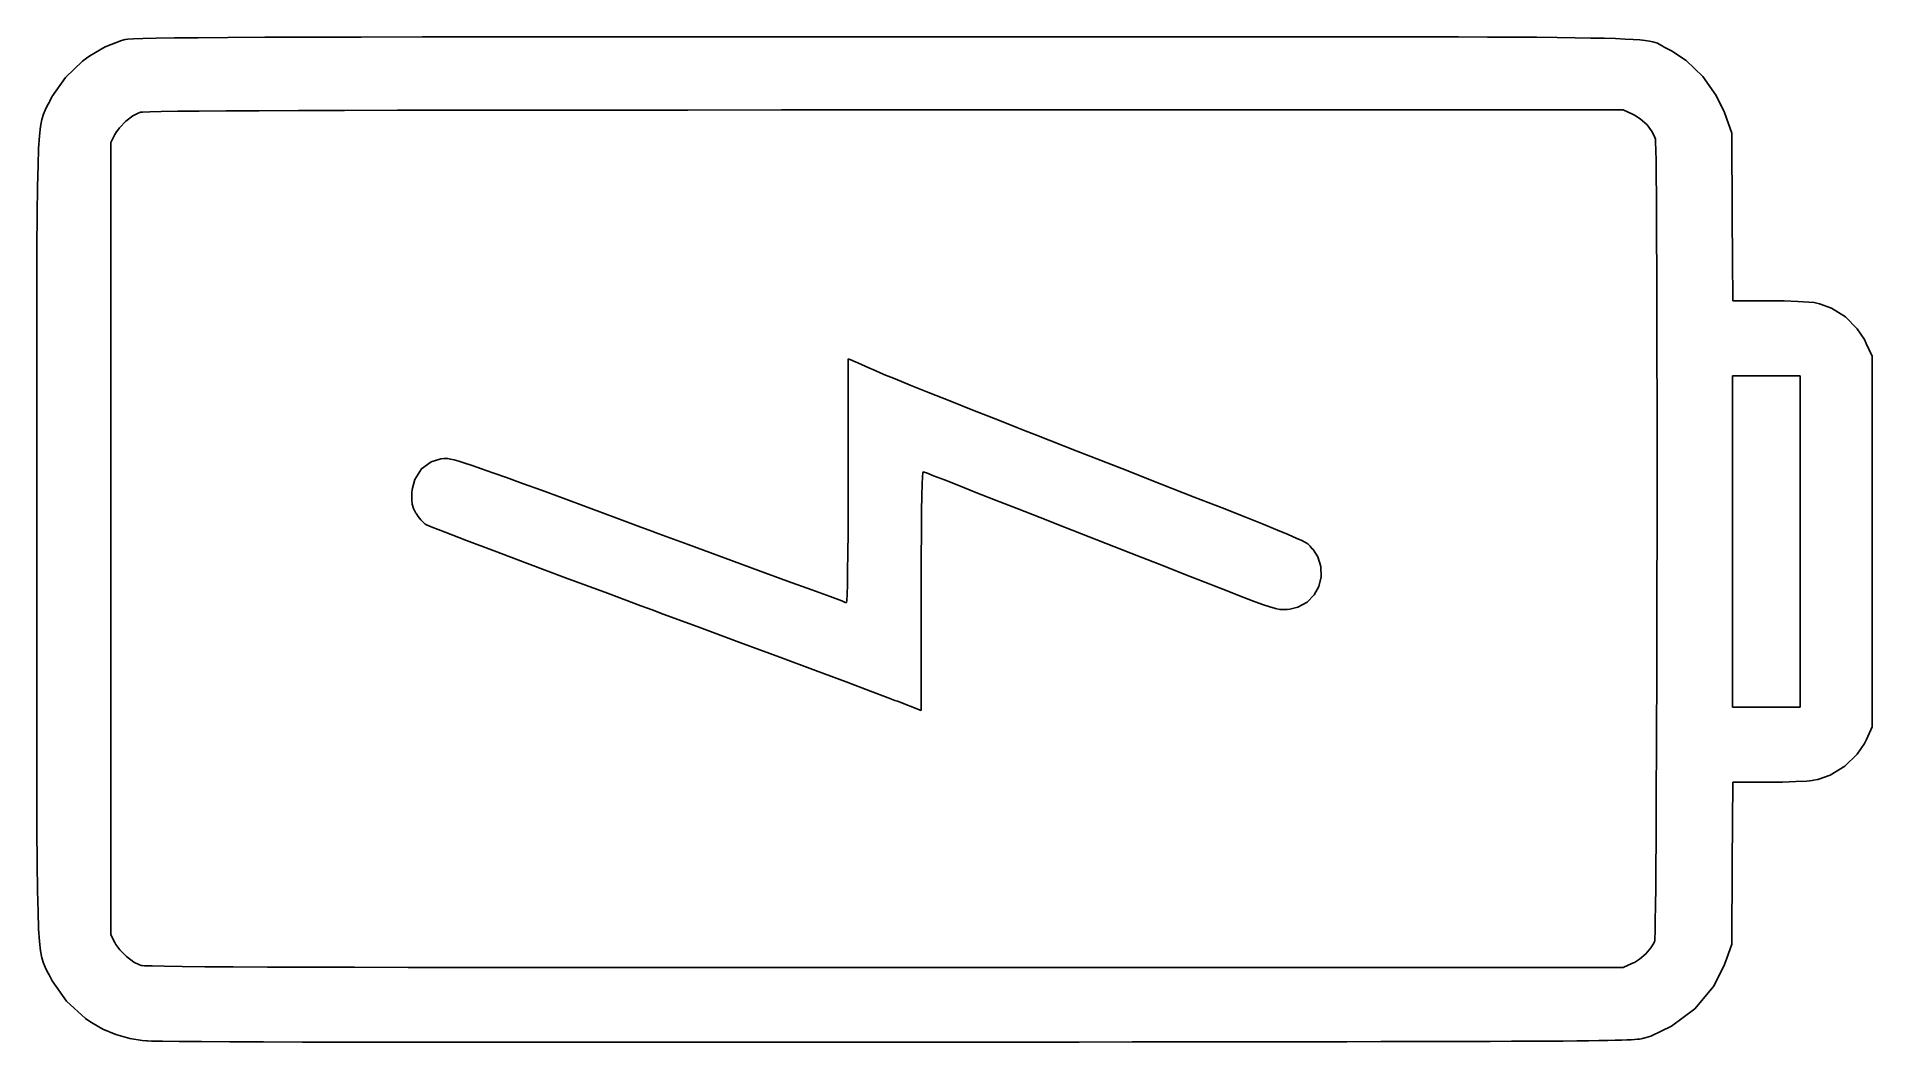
# Model space of a CAD drawing. Extents: x 0 to 346, y 0 to 189.
import ezdxf

# ---------------------------------------------------------------- set-up
doc = ezdxf.new("R2010")
doc.units = 0
doc.layers.get('0').update_dxf_attribs({"linetype": 'CONTINUOUS'})

msp = doc.modelspace()

# ---------------------------------------------------------------- linework, layer by layer
at = {"color": 0}
for p, q in [((12.89, 187.53), (9.97, 185.83)), ((15.93, 188.7), (12.89, 187.53)), ((16.62, 188.89), (15.93, 188.7)), ((16.74, 188.93), (16.62, 188.89)), ((17.15, 188.97), (16.74, 188.93)), ((18.22, 189.04), (17.15, 188.97)), ((19.96, 189.1), (18.22, 189.04)), ((22.48, 189.16), (19.96, 189.1)), ((25.91, 189.21), (22.48, 189.16)), ((30.38, 189.25), (25.91, 189.21)), ((36, 189.29), (30.38, 189.25)), ((42.92, 189.32), (36, 189.29)), ((51.24, 189.34), (42.92, 189.32)), ((61.09, 189.37), (51.24, 189.34)), ((72.61, 189.38), (61.09, 189.37)), ((85.9, 189.4), (72.61, 189.38)), ((101.11, 189.41), (85.9, 189.4)), ((118.35, 189.42), (101.11, 189.41)), ((137.74, 189.42), (118.35, 189.42)), ((154, 189.42), (137.74, 189.42)), ((159.42, 189.42), (154, 189.42)), ((162.94, 189.43), (159.42, 189.42)), ((173.51, 189.43), (162.94, 189.43)), ((186.65, 189.43), (173.51, 189.43)), ((198.87, 189.43), (186.65, 189.43)), ((210.2, 189.44), (198.87, 189.43)), ((220.69, 189.44), (210.2, 189.44)), ((230.35, 189.44), (220.69, 189.44)), ((239.24, 189.43), (230.35, 189.44)), ((247.37, 189.43), (239.24, 189.43)), ((254.79, 189.42), (247.37, 189.43)), ((261.54, 189.41), (254.79, 189.42)), ((267.63, 189.39), (261.54, 189.41)), ((273.12, 189.37), (267.63, 189.39)), ((278.02, 189.35), (273.12, 189.37)), ((282.38, 189.32), (278.02, 189.35)), ((286.23, 189.28), (282.38, 189.32)), ((289.61, 189.24), (286.23, 189.28)), ((292.54, 189.19), (289.61, 189.24)), ((295.07, 189.13), (292.54, 189.19)), ((297.22, 189.07), (295.07, 189.13)), ((299.04, 189), (297.22, 189.07)), ((300.55, 188.91), (299.04, 189)), ((301.78, 188.82), (300.55, 188.91)), ((302.78, 188.72), (301.78, 188.82)), ((303.58, 188.61), (302.78, 188.72)), ((304.21, 188.48), (303.58, 188.61)), ((304.7, 188.35), (304.21, 188.48)), ((305.1, 188.2), (304.7, 188.35)), ((305.42, 188.04), (305.1, 188.2)), ((305.71, 187.87), (305.42, 188.04)), ((306.01, 187.69), (305.71, 187.87)), ((306.34, 187.49), (306.01, 187.69)), ((306.64, 187.32), (306.34, 187.49)), ((306.74, 187.27), (306.64, 187.32)), ((307.73, 186.78), (306.74, 187.27)), ((310.51, 184.93), (307.73, 186.78)), ((8.59, 184.85), (5.39, 181.78)), ((9.35, 185.38), (8.59, 184.85)), ((9.97, 185.83), (9.35, 185.38)), ((313.65, 181.96), (310.51, 184.93)), ((5.39, 181.78), (2.86, 178.11)), ((316.18, 178.35), (313.65, 181.96)), ((1.98, 176.39), (1.59, 175.62)), ((2.33, 177.05), (1.98, 176.39)), ((2.44, 177.27), (2.33, 177.05)), ((2.86, 178.11), (2.44, 177.27)), ((317.71, 175.19), (316.18, 178.35)), ((0.96, 173.84), (0.72, 172.54)), ((1.25, 174.82), (0.96, 173.84)), ((1.59, 175.62), (1.25, 174.82)), ((15.6, 172.29), (16.78, 173.51)), ((16.78, 173.51), (18.11, 174.52)), ((18.11, 174.52), (19.09, 175.06)), ((19.09, 175.06), (19.44, 175.19)), ((19.44, 175.19), (19.56, 175.23)), ((19.56, 175.23), (19.98, 175.25)), ((19.98, 175.25), (21.29, 175.3)), ((21.29, 175.3), (23.44, 175.35)), ((23.44, 175.35), (26.51, 175.4)), ((26.51, 175.4), (30.56, 175.44)), ((30.56, 175.44), (35.66, 175.47)), ((35.66, 175.47), (41.88, 175.5)), ((41.88, 175.5), (49.29, 175.53)), ((49.29, 175.53), (57.95, 175.56)), ((57.95, 175.56), (67.94, 175.58)), ((67.94, 175.58), (79.33, 175.59)), ((79.33, 175.59), (92.18, 175.61)), ((92.18, 175.61), (106.57, 175.62)), ((106.57, 175.62), (122.56, 175.63)), ((122.56, 175.63), (140.22, 175.64)), ((140.22, 175.64), (154.78, 175.65)), ((154.78, 175.65), (159.63, 175.65)), ((159.63, 175.65), (298.63, 175.68)), ((298.63, 175.68), (300.43, 174.84)), ((300.43, 174.84), (300.81, 174.67)), ((300.81, 174.67), (301.88, 173.97)), ((301.88, 173.97), (303.14, 172.82)), ((303.14, 172.82), (304.11, 171.51)), ((318.1, 174.1), (317.71, 175.19)), ((319.09, 171.27), (318.1, 174.1)), ((0.52, 170.76), (0.36, 168.37)), ((0.72, 172.54), (0.52, 170.76)), ((13.93, 169.51), (14.72, 170.99)), ((13.93, 94.9), (13.93, 169.51)), ((14.72, 170.99), (14.9, 171.34)), ((14.9, 171.34), (15.6, 172.29)), ((304.11, 171.51), (304.61, 170.47)), ((304.61, 170.47), (304.71, 170.11)), ((304.71, 170.11), (304.75, 169.97)), ((304.75, 169.97), (304.75, 169.51)), ((304.75, 169.51), (304.8, 168.12)), ((319.19, 155.49), (319.09, 171.27)), ((0.36, 168.37), (0.24, 165.21)), ((304.8, 168.12), (304.83, 165.97)), ((304.83, 165.97), (304.87, 163.13)), ((0.24, 165.21), (0.15, 161.13)), ((304.87, 163.13), (304.9, 159.65)), ((0.15, 161.13), (0.08, 156.01)), ((304.9, 159.65), (304.93, 155.58)), ((0.08, 156.01), (0.04, 149.68)), ((304.93, 155.58), (304.95, 150.97)), ((319.3, 139.7), (319.19, 155.49)), ((0.04, 149.68), (0.01, 142)), ((304.95, 150.97), (304.97, 145.88)), ((304.97, 145.88), (304.99, 140.37)), ((0.01, 142), (0, 132.84)), ((304.99, 140.37), (305, 134.48)), ((326.14, 139.7), (319.3, 139.7)), ((326.84, 139.7), (326.14, 139.7)), ((328.95, 139.67), (326.84, 139.7)), ((331.53, 139.58), (328.95, 139.67)), ((333.59, 139.46), (331.53, 139.58)), ((334.6, 139.36), (333.59, 139.46)), ((334.86, 139.3), (334.6, 139.36)), ((335.63, 139.14), (334.86, 139.3)), ((337.88, 138.29), (335.63, 139.14)), ((340.52, 136.65), (337.88, 138.29)), ((342.72, 134.43), (340.52, 136.65)), ((0, 132.84), (0, 122.02)), ((305, 134.48), (305.01, 128.28)), ((344.07, 132.39), (342.72, 134.43)), ((344.42, 131.66), (344.07, 132.39)), ((345.55, 129.29), (344.42, 131.66)), ((153.55, 128.45), (152.75, 128.76)), ((152.75, 128.76), (152.75, 105.83)), ((153.66, 128.4), (153.55, 128.45)), ((154.16, 128.19), (153.66, 128.4)), ((155.24, 127.71), (154.16, 128.19)), ((305.01, 128.28), (305.02, 121.8)), ((345.55, 94.37), (345.55, 129.29)), ((156.64, 127.09), (155.24, 127.71)), ((157.83, 126.56), (156.64, 127.09)), ((158.22, 126.38), (157.83, 126.56)), ((158.53, 126.24), (158.22, 126.38)), ((159.48, 125.84), (158.53, 126.24)), ((161.59, 124.97), (159.48, 125.84)), ((164.43, 123.82), (161.59, 124.97)), ((319.26, 94.37), (319.26, 125.59)), ((319.26, 125.59), (325.61, 125.59)), ((325.61, 125.59), (331.96, 125.59)), ((331.96, 125.59), (331.96, 94.37)), ((0, 122.02), (0, 109.43)), ((167.9, 122.43), (164.43, 123.82)), ((171.87, 120.84), (167.9, 122.43)), ((305.02, 121.8), (305.02, 115.12)), ((176.25, 119.11), (171.87, 120.84)), ((180.91, 117.26), (176.25, 119.11)), ((184.53, 115.84), (180.91, 117.26)), ((185.74, 115.36), (184.53, 115.84)), ((188.22, 114.39), (185.74, 115.36)), ((195.67, 111.47), (188.22, 114.39)), ((305.02, 115.12), (305.02, 108.27)), ((204.28, 108.09), (195.67, 111.47)), ((0, 109.43), (0, 98.53)), ((72.43, 108.02), (71.18, 106.04)), ((74.28, 109.36), (72.43, 108.02)), ((76.06, 109.93), (74.28, 109.36)), ((76.66, 109.98), (76.06, 109.93)), ((76.74, 109.99), (76.66, 109.98)), ((77, 110), (76.74, 109.99)), ((77.4, 109.97), (77, 110)), ((77.92, 109.88), (77.4, 109.97)), ((78.59, 109.73), (77.92, 109.88)), ((79.46, 109.48), (78.59, 109.73)), ((80.58, 109.14), (79.46, 109.48)), ((81.99, 108.67), (80.58, 109.14)), ((83.73, 108.07), (81.99, 108.67)), ((85.86, 107.32), (83.73, 108.07)), ((88.42, 106.4), (85.86, 107.32)), ((166.74, 106.57), (166.84, 107.3)), ((166.84, 107.3), (166.96, 107.49)), ((166.96, 107.49), (166.97, 107.48)), ((166.97, 107.48), (167.08, 107.44)), ((167.08, 107.44), (167.49, 107.28)), ((167.49, 107.28), (168.82, 106.75)), ((211.66, 105.19), (204.28, 108.09)), ((305.02, 108.27), (305.02, 101.32)), ((70.67, 104.14), (70.63, 103.5)), ((71.18, 106.04), (70.67, 104.14)), ((91.45, 105.3), (88.42, 106.4)), ((95, 104.01), (91.45, 105.3)), ((99.11, 102.5), (95, 104.01)), ((152.75, 105.83), (152.75, 104.53)), ((152.75, 104.53), (152.75, 100.61)), ((166.6, 103.06), (166.66, 105.19)), ((166.66, 105.19), (166.74, 106.57)), ((168.82, 106.75), (170.88, 105.95)), ((170.88, 105.95), (173.57, 104.89)), ((173.57, 104.89), (176.81, 103.62)), ((217.91, 102.74), (211.66, 105.19)), ((70.61, 103.2), (70.59, 102.3)), ((70.59, 102.3), (70.67, 101.4)), ((70.63, 103.5), (70.61, 103.2)), ((70.67, 101.4), (70.92, 100.61)), ((70.92, 100.61), (71.26, 99.95)), ((103.83, 100.75), (99.11, 102.5)), ((109.2, 98.77), (103.83, 100.75)), ((152.75, 100.61), (152.73, 96.03)), ((166.56, 100.09), (166.6, 103.06)), ((176.81, 103.62), (180.5, 102.17)), ((180.5, 102.17), (184.57, 100.57)), ((184.57, 100.57), (188.92, 98.86)), ((223.13, 100.68), (217.91, 102.74)), ((227.41, 98.98), (223.13, 100.68)), ((305.02, 101.32), (305.02, 94.32)), ((0, 98.53), (0, 94.9)), ((71.26, 99.95), (71.39, 99.73)), ((71.39, 99.73), (71.48, 99.56)), ((71.48, 99.56), (71.81, 99.08)), ((71.81, 99.08), (72.29, 98.46)), ((72.29, 98.46), (72.79, 97.92)), ((72.79, 97.92), (73.1, 97.64)), ((73.1, 97.64), (73.22, 97.56)), ((73.22, 97.56), (73.35, 97.48)), ((73.35, 97.48), (74.26, 97.12)), ((74.26, 97.12), (76.87, 96.1)), ((113.75, 97.08), (109.2, 98.77)), ((115.27, 96.52), (113.75, 97.08)), ((166.53, 96.17), (166.56, 100.09)), ((188.92, 98.86), (193.47, 97.08)), ((193.47, 97.08), (198.12, 95.26)), ((230.85, 97.61), (227.41, 98.98)), ((233.55, 96.52), (230.85, 97.61)), ((0, 94.9), (0, 91.27)), ((13.93, 20.28), (13.93, 94.9)), ((76.87, 96.1), (80.88, 94.57)), ((80.88, 94.57), (86.12, 92.59)), ((117.12, 95.84), (115.27, 96.52)), ((122.66, 93.79), (117.12, 95.84)), ((129.57, 91.24), (122.66, 93.79)), ((152.73, 96.03), (152.7, 92.1)), ((166.51, 91.2), (166.53, 96.17)), ((198.12, 95.26), (202.78, 93.42)), ((202.78, 93.42), (207.38, 91.62)), ((235.61, 95.66), (233.55, 96.52)), ((237.11, 95.02), (235.61, 95.66)), ((238.15, 94.54), (237.11, 95.02)), ((238.84, 94.18), (238.15, 94.54)), ((239.27, 93.91), (238.84, 94.18)), ((239.53, 93.68), (239.27, 93.91)), ((239.72, 93.46), (239.53, 93.68)), ((239.88, 93.27), (239.72, 93.46)), ((305.02, 94.32), (305.01, 87.32)), ((319.26, 63.15), (319.26, 94.37)), ((331.96, 94.37), (331.96, 63.15)), ((345.55, 59.44), (345.55, 94.37)), ((0, 91.27), (0, 80.37)), ((86.12, 92.59), (92.41, 90.22)), ((92.41, 90.22), (99.57, 87.54)), ((135.85, 88.92), (129.57, 91.24)), ((152.7, 92.1), (152.66, 88.84)), ((166.51, 86.62), (166.51, 91.2)), ((207.38, 91.62), (211.82, 89.88)), ((211.82, 89.88), (216.01, 88.23)), ((239.94, 93.2), (239.88, 93.27)), ((240.3, 92.83), (239.94, 93.2)), ((241.15, 91.49), (240.3, 92.83)), ((241.76, 89.63), (241.15, 91.49)), ((99.57, 87.54), (107.44, 84.61)), ((141.34, 86.9), (135.85, 88.92)), ((145.9, 85.24), (141.34, 86.9)), ((152.66, 88.84), (152.61, 86.27)), ((166.51, 85.09), (166.51, 86.62)), ((216.01, 88.23), (219.87, 86.72)), ((219.87, 86.72), (222.45, 85.7)), ((241.38, 85.92), (241.82, 87.74)), ((241.82, 87.74), (241.76, 89.63)), ((305.01, 87.32), (305, 80.38)), ((107.44, 84.61), (113.73, 82.27)), ((149.36, 83.98), (145.9, 85.24)), ((151.58, 83.18), (149.36, 83.98)), ((152.19, 82.9), (151.58, 83.18)), ((152.48, 83.28), (152.42, 82.9)), ((152.55, 84.41), (152.48, 83.28)), ((152.61, 86.27), (152.55, 84.41)), ((166.51, 62.51), (166.51, 85.09)), ((222.45, 85.7), (223.31, 85.37)), ((223.31, 85.37), (224.09, 85.06)), ((224.09, 85.06), (226.43, 84.15)), ((226.43, 84.15), (228.87, 83.21)), ((228.87, 83.21), (230.74, 82.52)), ((237.43, 82.01), (239.14, 82.95)), ((239.14, 82.95), (240.47, 84.29)), ((240.47, 84.29), (241.38, 85.92)), ((0, 80.37), (0, 67.77)), ((113.73, 82.27), (115.83, 81.49)), ((115.83, 81.49), (117.95, 80.71)), ((117.95, 80.71), (124.3, 78.35)), ((152.4, 82.9), (152.19, 82.9)), ((152.42, 82.9), (152.4, 82.9)), ((230.74, 82.52), (232.14, 82.04)), ((232.14, 82.04), (233.2, 81.74)), ((233.2, 81.74), (234.01, 81.59)), ((234.01, 81.59), (234.7, 81.54)), ((234.7, 81.54), (235.21, 81.55)), ((235.21, 81.55), (235.37, 81.56)), ((235.37, 81.56), (235.89, 81.6)), ((235.89, 81.6), (237.43, 82.01)), ((305, 80.38), (304.98, 73.54)), ((124.3, 78.35), (132.38, 75.35)), ((132.38, 75.35), (139.87, 72.56)), ((304.98, 73.54), (304.96, 66.87)), ((139.87, 72.56), (146.59, 70.06)), ((146.59, 70.06), (152.36, 67.91)), ((0, 67.77), (0, 56.96)), ((152.36, 67.91), (156.98, 66.18)), ((156.98, 66.18), (160.26, 64.95)), ((304.96, 66.87), (304.94, 60.41)), ((160.26, 64.95), (161.57, 64.45)), ((161.57, 64.45), (162.01, 64.28)), ((162.01, 64.28), (166.51, 62.51)), ((325.61, 63.15), (319.26, 63.15)), ((331.96, 63.15), (325.61, 63.15)), ((304.94, 60.41), (304.92, 54.22)), ((344.43, 57.08), (345.55, 59.44)), ((0, 56.96), (0.01, 47.79)), ((342.69, 54.29), (344.08, 56.34)), ((344.08, 56.34), (344.43, 57.08)), ((304.92, 54.22), (304.89, 48.36)), ((337.62, 50.37), (340.39, 52.03)), ((340.39, 52.03), (342.69, 54.29)), ((319.19, 33.78), (319.3, 49.04)), ((319.3, 49.04), (325.93, 49.04)), ((325.93, 49.04), (326.61, 49.04)), ((326.61, 49.04), (328.65, 49.06)), ((328.65, 49.06), (331.17, 49.14)), ((331.17, 49.14), (333.2, 49.26)), ((333.2, 49.26), (334.21, 49.34)), ((334.21, 49.34), (334.47, 49.39)), ((334.47, 49.39), (335.27, 49.54)), ((335.27, 49.54), (337.62, 50.37)), ((0.01, 47.79), (0.04, 40.11)), ((304.89, 48.36), (304.87, 42.88)), ((304.87, 42.88), (304.84, 37.82)), ((0.04, 40.11), (0.08, 33.79)), ((304.84, 37.82), (304.8, 33.25)), ((0.08, 33.79), (0.15, 28.66)), ((304.8, 33.25), (304.77, 29.22)), ((319.09, 18.52), (319.19, 33.78)), ((0.15, 28.66), (0.24, 24.59)), ((304.77, 29.22), (304.73, 25.78)), ((0.24, 24.59), (0.36, 21.43)), ((304.73, 25.78), (304.69, 22.99)), ((0.36, 21.43), (0.52, 19.03)), ((304.65, 20.89), (304.6, 19.55)), ((304.69, 22.99), (304.65, 20.89)), ((0.52, 19.03), (0.72, 17.26)), ((14.71, 18.84), (13.93, 20.28)), ((14.91, 18.47), (14.71, 18.84)), ((15.66, 17.45), (14.91, 18.47)), ((16.91, 16.18), (15.66, 17.45)), ((303.88, 17.82), (302.91, 16.69)), ((304.42, 18.7), (303.88, 17.82)), ((304.56, 19.01), (304.42, 18.7)), ((304.6, 19.13), (304.56, 19.01)), ((304.6, 19.55), (304.6, 19.13)), ((318.1, 15.7), (319.09, 18.52)), ((0.72, 17.26), (0.96, 15.95)), ((0.96, 15.95), (1.25, 14.97)), ((1.25, 14.97), (1.59, 14.17)), ((1.59, 14.17), (1.98, 13.4)), ((18.3, 15.16), (16.91, 16.18)), ((19.32, 14.64), (18.3, 15.16)), ((19.69, 14.53), (19.32, 14.64)), ((19.83, 14.49), (19.69, 14.53)), ((20.28, 14.47), (19.83, 14.49)), ((21.72, 14.42), (20.28, 14.47)), ((24.06, 14.37), (21.72, 14.42)), ((27.35, 14.33), (24.06, 14.37)), ((31.64, 14.29), (27.35, 14.33)), ((36.98, 14.26), (31.64, 14.29)), ((43.43, 14.23), (36.98, 14.26)), ((51.03, 14.2), (43.43, 14.23)), ((59.85, 14.18), (51.03, 14.2)), ((69.93, 14.16), (59.85, 14.18)), ((81.32, 14.15), (69.93, 14.16)), ((94.08, 14.13), (81.32, 14.15)), ((108.26, 14.12), (94.08, 14.13)), ((123.91, 14.12), (108.26, 14.12)), ((141.09, 14.11), (123.91, 14.12)), ((155.16, 14.11), (141.09, 14.11)), ((159.84, 14.11), (155.16, 14.11)), ((298.63, 14.11), (159.84, 14.11)), ((300.43, 14.94), (298.63, 14.11)), ((300.77, 15.1), (300.43, 14.94)), ((301.73, 15.71), (300.77, 15.1)), ((302.91, 16.69), (301.73, 15.71)), ((315.63, 10.58), (317.63, 14.37)), ((317.63, 14.37), (318.1, 15.7)), ((1.98, 13.4), (2.33, 12.75)), ((2.33, 12.75), (2.44, 12.52)), ((2.44, 12.52), (2.88, 11.65)), ((2.88, 11.65), (5.63, 7.77)), ((312.16, 6.35), (315.63, 10.58)), ((5.63, 7.77), (9.19, 4.52)), ((9.19, 4.52), (10.02, 3.96)), ((10.02, 3.96), (10.6, 3.57)), ((10.6, 3.57), (12.43, 2.53)), ((307.76, 3.07), (312.16, 6.35)), ((12.43, 2.53), (14.87, 1.49)), ((14.87, 1.49), (17.55, 0.78)), ((17.55, 0.78), (19.86, 0.41)), ((19.86, 0.41), (20.64, 0.33)), ((20.64, 0.33), (20.88, 0.3)), ((20.88, 0.3), (21.62, 0.28)), ((21.62, 0.28), (23.68, 0.24)), ((23.68, 0.24), (26.83, 0.21)), ((26.83, 0.21), (31.05, 0.18)), ((31.05, 0.18), (36.33, 0.15)), ((36.33, 0.15), (42.66, 0.12)), ((42.66, 0.12), (50.05, 0.1)), ((50.05, 0.1), (58.47, 0.08)), ((58.47, 0.08), (67.92, 0.07)), ((67.92, 0.07), (78.4, 0.06)), ((78.4, 0.06), (89.89, 0.05)), ((89.89, 0.05), (102.39, 0.05)), ((102.39, 0.05), (115.88, 0.05)), ((115.88, 0.05), (130.37, 0.05)), ((130.37, 0.05), (145.84, 0.06)), ((145.84, 0.06), (158.17, 0.07)), ((158.17, 0.07), (162.28, 0.07)), ((162.28, 0.07), (165.29, 0.07)), ((165.29, 0.07), (174.32, 0.08)), ((174.32, 0.08), (185.64, 0.09)), ((185.64, 0.09), (196.26, 0.1)), ((196.26, 0.1), (206.21, 0.11)), ((206.21, 0.11), (215.51, 0.12)), ((215.51, 0.12), (224.18, 0.13)), ((224.18, 0.13), (232.25, 0.14)), ((232.25, 0.14), (239.73, 0.14)), ((239.73, 0.14), (246.65, 0.15)), ((246.65, 0.15), (253.03, 0.17)), ((253.03, 0.17), (258.89, 0.18)), ((258.89, 0.18), (264.26, 0.19)), ((264.26, 0.19), (269.16, 0.2)), ((269.16, 0.2), (273.61, 0.22)), ((273.61, 0.22), (277.63, 0.24)), ((277.63, 0.24), (281.25, 0.25)), ((281.25, 0.25), (284.49, 0.27)), ((284.49, 0.27), (287.37, 0.29)), ((287.37, 0.29), (289.91, 0.32)), ((289.91, 0.32), (292.14, 0.34)), ((292.14, 0.34), (294.07, 0.37)), ((294.07, 0.37), (295.74, 0.39)), ((295.74, 0.39), (297.15, 0.42)), ((297.15, 0.42), (298.35, 0.46)), ((298.35, 0.46), (299.34, 0.49)), ((299.34, 0.49), (300.15, 0.53)), ((300.15, 0.53), (300.81, 0.57)), ((300.81, 0.57), (301.33, 0.61)), ((301.33, 0.61), (301.73, 0.66)), ((301.73, 0.66), (302.05, 0.71)), ((302.05, 0.71), (302.3, 0.76)), ((302.3, 0.76), (302.46, 0.8)), ((302.46, 0.8), (302.51, 0.82)), ((302.51, 0.82), (303.87, 1.23)), ((303.87, 1.23), (307.76, 3.07))]:
    msp.add_line(p, q, dxfattribs=at)

doc.saveas('drawing.dxf')
